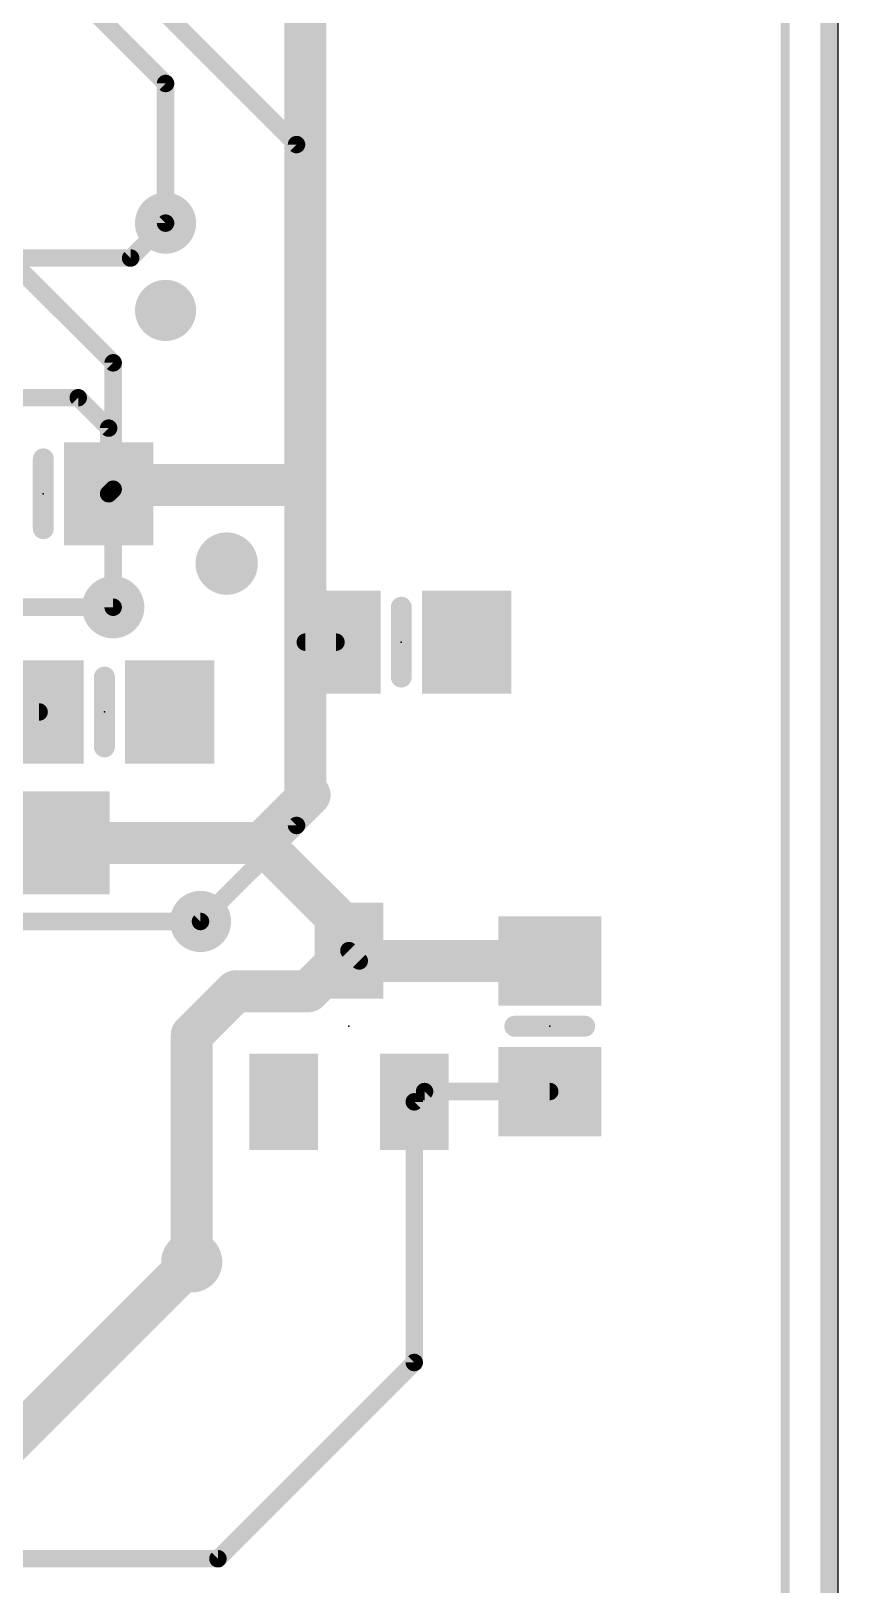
# Model space of a CAD drawing. Extents: x -17 to 57, y -6 to 105.
# Drawn here: x 44.78 to 56.52, y 27.43 to 50.04 of the extents above; entities that cross this region are included whole.
import ezdxf

# ---------------------------------------------------------------- set-up
doc = ezdxf.new("R2010")
doc.units = 0
for name, color, linetype in [('1', 12, 'CONTINUOUS'), ('16', 132, 'CONTINUOUS'), ('18', 110, 'CONTINUOUS'), ('20', 4, 'CONTINUOUS'), ('21', 40, 'CONTINUOUS'), ('22', 6, 'CONTINUOUS'), ('23', 53, 'CONTINUOUS')]:
    doc.layers.add(name, color=color, linetype=linetype)

# ---------------------------------------------------------------- blocks, each defined once
blk = doc.blocks.new('RECT')
blk.add_solid([(-0.5, -0.5), (0.5, -0.5), (-0.5, 0.5), (0.5, 0.5)])
blk = doc.blocks.new('ROUNDV')
at = {"const_width": 0.5}
blk.add_lwpolyline([(0, -0.25, 1), (0, 0.25, 1), (0, -0.25)], format="xyb", dxfattribs=at)

msp = doc.modelspace()

# ---------------------------------------------------------------- linework, layer by layer
at = {"layer": '1'}
for points, const_width in [([(56.388, 85.09), (56.388, 0)], 0.254), ([(48.768, 50.8), (48.768, 43.434)], 0.6096), ([(46.736, 47.244), (46.228, 46.736)], 0.254), ([(46.228, 46.736), (43.942, 46.736)], 0.254), ([(45.466, 44.704), (41.971, 44.704)], 0.254), ([(45.908, 44.262), (45.466, 44.704)], 0.254), ([(45.908, 44.262), (45.908, 43.307)], 0.254), ([(45.908, 43.307), (46.035, 43.434)], 0.6096), ([(46.035, 43.434), (48.768, 43.434)], 0.6096), ([(48.768, 43.434), (48.768, 41.148)], 0.6096), ([(45.974, 43.373), (45.908, 43.307)], 0.254), ([(43.942, 41.656), (45.974, 41.656)], 0.254), ([(48.768, 41.148), (48.768, 38.989)], 0.6096), ([(49.215, 41.148), (48.768, 41.148)], 0.254), ([(44.897, 40.132), (43.688, 40.132)], 0.254), ([(48.133, 38.227), (48.8315, 38.9255)], 0.6096), ([(48.768, 38.989), (48.8315, 38.9255)], 0.6096), ([(45.273, 38.227), (48.133, 38.227)], 0.6096), ([(48.133, 38.227), (49.403, 36.957)], 0.6096), ([(47.244, 37.084), (43.942, 37.084)], 0.254), ([(49.403, 36.957), (49.403, 36.66)], 0.6096), ([(48.811, 36.068), (49.403, 36.66)], 0.6096), ([(49.553, 36.51), (52.324, 36.51)], 0.6096), ([(49.403, 36.66), (49.553, 36.51)], 0.254), ([(47.117, 35.433), (47.752, 36.068)], 0.6096), ([(47.752, 36.068), (48.811, 36.068)], 0.6096), ([(47.117, 32.131), (47.117, 35.433)], 0.6096), ([(50.353, 34.46), (50.503, 34.61)], 0.254), ([(50.503, 34.61), (52.324, 34.61)], 0.254), ([(50.353, 30.668), (50.353, 34.46)], 0.254), ([(50.353, 30.668), (47.498, 27.813)], 0.254), ([(21.336, 27.813), (47.498, 27.813)], 0.254)]:
    msp.add_lwpolyline(points, dxfattribs=dict(at, const_width=const_width))
for points, const_width in [([(46.7809, 47.1991, 1), (46.6911, 47.2889)], 0.127), ([(46.1831, 46.7809, 1), (46.2729, 46.6911)], 0.127), ([(46.228, 46.6725, 1), (46.228, 46.7995)], 0.127), ([(45.5109, 44.7489, 1), (45.4211, 44.6591)], 0.127), ([(45.466, 44.6405, 1), (45.466, 44.7675)], 0.127), ([(45.9715, 44.262, 1), (45.8445, 44.262)], 0.127), ([(45.8631, 44.2171, 1), (45.9529, 44.3069)], 0.127), ([(46.035, 43.5864, 1), (46.035, 43.2816)], 0.3048), ([(46.1428, 43.3262, 1), (45.9272, 43.5418)], 0.3048), ([(48.9204, 43.434, 1), (48.6156, 43.434)], 0.3048), ([(48.768, 43.2816, 1), (48.768, 43.5864)], 0.3048), ([(45.8002, 43.4148, 1), (46.0158, 43.1992)], 0.3048), ([(45.8631, 43.3519, 1), (45.9529, 43.2621)], 0.127), ([(46.0189, 43.3281, 1), (45.9291, 43.4179)], 0.127), ([(48.6156, 43.434, 1), (48.9204, 43.434)], 0.3048), ([(45.8445, 43.307, 1), (45.9715, 43.307)], 0.127), ([(45.974, 41.5925, 1), (45.974, 41.7195)], 0.127), ([(48.9204, 41.148, 1), (48.6156, 41.148)], 0.3048), ([(48.6156, 41.148, 1), (48.9204, 41.148)], 0.3048), ([(48.768, 41.2115, 1), (48.768, 41.0845)], 0.127), ([(49.215, 41.0845, 1), (49.215, 41.2115)], 0.127), ([(44.897, 40.0685, 1), (44.897, 40.1955)], 0.127), ([(48.8758, 39.0968, 1), (48.6602, 38.8812)], 0.3048), ([(48.6156, 38.989, 1), (48.9204, 38.989)], 0.3048), ([(48.9393, 38.8177, 1), (48.7237, 39.0333)], 0.3048), ([(48.7237, 38.8177, 1), (48.9393, 39.0333)], 0.3048), ([(45.273, 38.3794, 1), (45.273, 38.0746)], 0.3048), ([(48.2408, 38.3348, 1), (48.0252, 38.1192)], 0.3048), ([(48.0252, 38.3348, 1), (48.2408, 38.1192)], 0.3048), ([(48.133, 38.0746, 1), (48.133, 38.3794)], 0.3048), ([(47.244, 37.0205, 1), (47.244, 37.1475)], 0.127), ([(49.5554, 36.957, 1), (49.2506, 36.957)], 0.3048), ([(49.2952, 36.8492, 1), (49.5108, 37.0648)], 0.3048), ([(49.5108, 36.5522, 1), (49.2952, 36.7678)], 0.3048), ([(49.2506, 36.66, 1), (49.5554, 36.66)], 0.3048), ([(49.553, 36.6624, 1), (49.553, 36.3576)], 0.3048), ([(49.4479, 36.7049, 1), (49.3581, 36.6151)], 0.127), ([(52.324, 36.3576, 1), (52.324, 36.6624)], 0.3048), ([(49.5081, 36.4651, 1), (49.5979, 36.5549)], 0.127), ([(47.752, 36.2204, 1), (47.752, 35.9156)], 0.3048), ([(47.8598, 35.9602, 1), (47.6442, 36.1758)], 0.3048), ([(48.7032, 36.1758, 1), (48.9188, 35.9602)], 0.3048), ([(48.811, 35.9156, 1), (48.811, 36.2204)], 0.3048), ([(47.2694, 35.433, 1), (46.9646, 35.433)], 0.3048), ([(47.0092, 35.5408, 1), (47.2248, 35.3252)], 0.3048), ([(50.503, 34.6735, 1), (50.503, 34.5465)], 0.127), ([(50.5479, 34.5651, 1), (50.4581, 34.6549)], 0.127), ([(52.324, 34.5465, 1), (52.324, 34.6735)], 0.127), ([(50.4165, 34.46, 1), (50.2895, 34.46)], 0.127), ([(50.3081, 34.5049, 1), (50.3979, 34.4151)], 0.127), ([(46.9646, 32.131, 1), (47.2694, 32.131)], 0.3048), ([(50.3979, 30.6231, 1), (50.3081, 30.7129)], 0.127), ([(50.2895, 30.668, 1), (50.4165, 30.668)], 0.127), ([(47.4531, 27.8579, 1), (47.5429, 27.7681)], 0.127), ([(47.498, 27.7495, 1), (47.498, 27.8765)], 0.127)]:
    msp.add_lwpolyline(points, format="xyb", dxfattribs=dict(at, const_width=const_width))
at = {"layer": '16'}
for points, const_width in [([(56.388, 85.09), (56.388, 0)], 0.254), ([(42.926, 54.102), (48.641, 48.387)], 0.254), ([(42.672, 53.34), (46.736, 49.276)], 0.254), ([(45.974, 45.212), (41.402, 49.784)], 0.254), ([(46.736, 49.276), (46.736, 47.244)], 0.254), ([(48.641, 48.387), (48.641, 38.481)], 0.254), ([(45.974, 41.656), (45.974, 45.212)], 0.254), ([(48.641, 38.481), (47.244, 37.084)], 0.254), ([(47.117, 32.131), (44.45, 29.464)], 0.6096)]:
    msp.add_lwpolyline(points, dxfattribs=dict(at, const_width=const_width))
for points, const_width in [([(46.7995, 49.276, 1), (46.6725, 49.276)], 0.127), ([(46.6911, 49.2311, 1), (46.7809, 49.3209)], 0.127), ([(48.7045, 48.387, 1), (48.5775, 48.387)], 0.127), ([(48.5961, 48.3421, 1), (48.6859, 48.4319)], 0.127), ([(46.6725, 47.244, 1), (46.7995, 47.244)], 0.127), ([(46.0375, 45.212, 1), (45.9105, 45.212)], 0.127), ([(45.9291, 45.1671, 1), (46.0189, 45.2569)], 0.127), ([(45.9105, 41.656, 1), (46.0375, 41.656)], 0.127), ([(48.5775, 38.481, 1), (48.7045, 38.481)], 0.127), ([(48.6859, 38.4361, 1), (48.5961, 38.5259)], 0.127), ([(47.1991, 37.1289, 1), (47.2889, 37.0391)], 0.127), ([(47.2248, 32.0232, 1), (47.0092, 32.2388)], 0.3048)]:
    msp.add_lwpolyline(points, format="xyb", dxfattribs=dict(at, const_width=const_width))
at = {"layer": '20'}
msp.add_line((56.515, 88.646), (56.515, -3.81), dxfattribs=at)
at = {"layer": '21', "const_width": 0.3048}
for points in [[(44.958, 43.815), (44.958, 42.799)], [(50.165, 41.656), (50.165, 40.64)], [(45.847, 39.624), (45.847, 40.64)], [(51.816, 35.56), (52.832, 35.56)]]:
    msp.add_lwpolyline(points, dxfattribs=at)
at = {"layer": '21', "const_width": 0.1524}
for points in [[(45.0342, 43.815, 1), (44.8818, 43.815)], [(44.8818, 42.799, 1), (45.0342, 42.799)], [(50.2412, 41.656, 1), (50.0888, 41.656)], [(45.9232, 40.64, 1), (45.7708, 40.64)], [(50.0888, 40.64, 1), (50.2412, 40.64)], [(45.7708, 39.624, 1), (45.9232, 39.624)], [(51.816, 35.6362, 1), (51.816, 35.4838)], [(52.832, 35.4838, 1), (52.832, 35.6362)]]:
    msp.add_lwpolyline(points, format="xyb", dxfattribs=at)
at = {"layer": '22', "const_width": 0.127}
msp.add_lwpolyline([(55.748, -0.316), (55.748, 84.584)], dxfattribs=at)
at = {"layer": '23'}
for p in [(44.958, 43.307), (50.165, 41.148), (45.847, 40.132), (49.403, 35.56), (52.324, 35.56)]:
    msp.add_point(p, dxfattribs=at)

# ---------------------------------------------------------------- block references
at = {"layer": '1', "xscale": 1.3, "yscale": 1.5}
for p in [(45.908, 43.307), (49.215, 41.148), (51.115, 41.148)]:
    msp.add_blockref('RECT', p, dxfattribs=at)
for p, rotation in [((44.897, 40.132), 180), ((46.797, 40.132), 180), ((45.273, 38.227), 180), ((52.324, 36.51), 90), ((52.324, 34.61), 90)]:
    msp.add_blockref('RECT', p, dxfattribs=dict(at, rotation=rotation))
at = {"layer": '1', "yscale": 1.4}
for p in [(49.403, 36.66), (48.453, 34.46), (50.353, 34.46)]:
    msp.add_blockref('RECT', p, dxfattribs=at)
at = {"layer": '18'}
for p, xscale, yscale in [((46.736, 47.244), 0.889, 0.889), ((46.736, 47.244), 0.889, 0.889), ((46.736, 45.974), 0.889, 0.889), ((46.736, 45.974), 0.889, 0.889), ((47.625, 42.291), 0.9064, 0.9064), ((47.625, 42.291), 0.9064, 0.9064), ((45.974, 41.656), 0.9064, 0.9064), ((45.974, 41.656), 0.9064, 0.9064), ((47.244, 37.084), 0.889, 0.889), ((47.244, 37.084), 0.889, 0.889), ((47.117, 32.131), 0.889, 0.889), ((47.117, 32.131), 0.889, 0.889)]:
    msp.add_blockref('ROUNDV', p, dxfattribs=dict(at, xscale=xscale, yscale=yscale))

doc.saveas('drawing.dxf')
